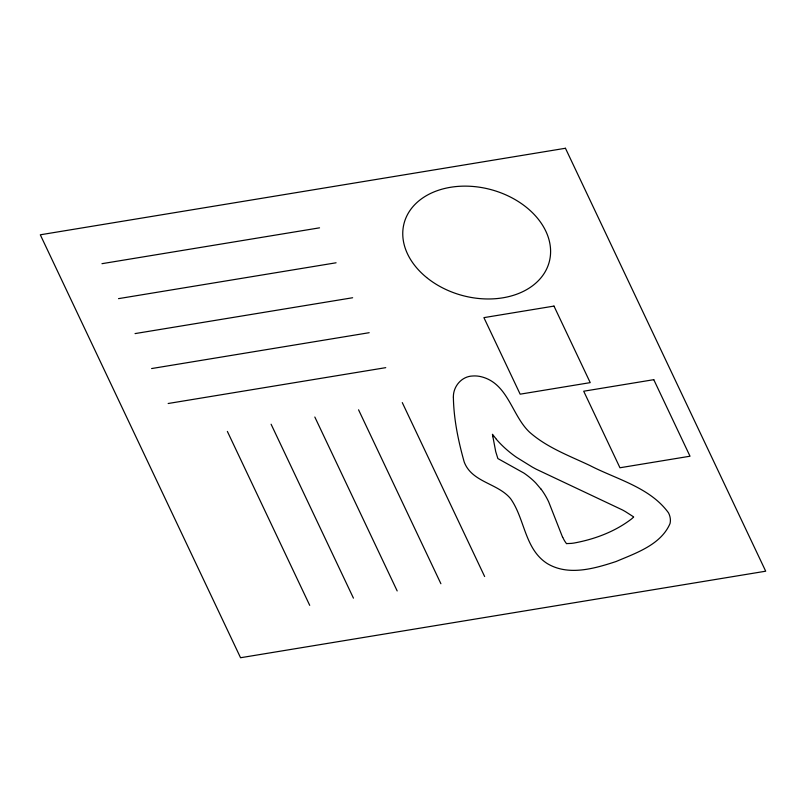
<?xml version="1.0" encoding="UTF-8"?>
<svg xmlns="http://www.w3.org/2000/svg" width="806" height="806" viewBox="0 0 806 806"><rect width="100%" height="100%" fill="white"/><g stroke="black" fill="none" stroke-linecap="round" stroke-linejoin="round"><path stroke-width="1.21" d="M101.959 263.683L319.539 227.836M118.512 298.643L336.082 262.786M135.055 333.593L352.635 297.746M151.609 368.554L369.188 332.697M168.162 403.504L385.742 367.657M566.588 543.597L571.212 543.395A56.692 41.398 15 0 0 574.063 543.032C594.596 539.274 614.968 531.698 631.612 518.883A49.619 36.23 15 0 0 633.657 516.989A38.194 27.888 15 0 0 632.821 516.364L625.567 511.709A120.396 87.904 15 0 0 622.575 510.007L536.131 469.163A210.306 153.563 15 0 1 532.222 467.027L516.465 457.274A101.506 74.122 15 0 1 496.365 439.3M496.415 439.28L492.436 434.283L492.879 436.691M541.068 489.202L535.879 483.106A65.79 48.038 15 0 0 532.474 479.792A70.797 51.695 15 0 0 523.9 473.072L497.866 458.554L495.72 451.642L492.909 436.842M562.628 537.36L548.705 501.937A93.194 68.047 15 0 0 541.128 489.182M402.285 402.607L484.638 576.522M358.559 409.811L440.902 583.735M314.824 417.024L397.177 590.939M271.098 424.228L353.441 598.143M227.373 431.432L309.716 605.346M566.497 543.627A35.071 25.601 15 0 1 562.8 537.34M453.375 397.056C453.718 418.979 458.282 440.953 464.206 461.999C471.863 482.381 497.705 483.116 510.53 498.592C525.028 518.943 524.484 549.007 547.244 563.555C568.371 576.26 594.405 568.613 616.086 561.52C635.904 553.067 660.9 544.826 670.048 523.517A26.004 18.991 15 0 0 668.527 512.878C649.999 487.328 616.681 479.379 589.831 465.485C569.096 455.692 546.851 447.521 529.471 432.107C511.598 415.161 508.133 383.213 480.9 376.654A20.613 15.052 15 0 0 472.719 375.999C461.737 376.261 453.204 386.306 453.375 397.056M565.449 148.264L40.3 234.798L240.551 657.736L765.7 571.202L565.449 148.264M553.984 306.089L483.912 317.635L520.162 394.174L590.224 382.628L553.984 306.089M653.777 379.676L583.705 391.222L619.955 467.762L690.017 456.216L653.777 379.676M426.616 277.516A75.109 54.838 15 0 0 548.815 263.421A75.109 54.838 15 0 0 454.614 186.72A75.109 54.838 15 0 0 426.616 277.516"/></g></svg>
